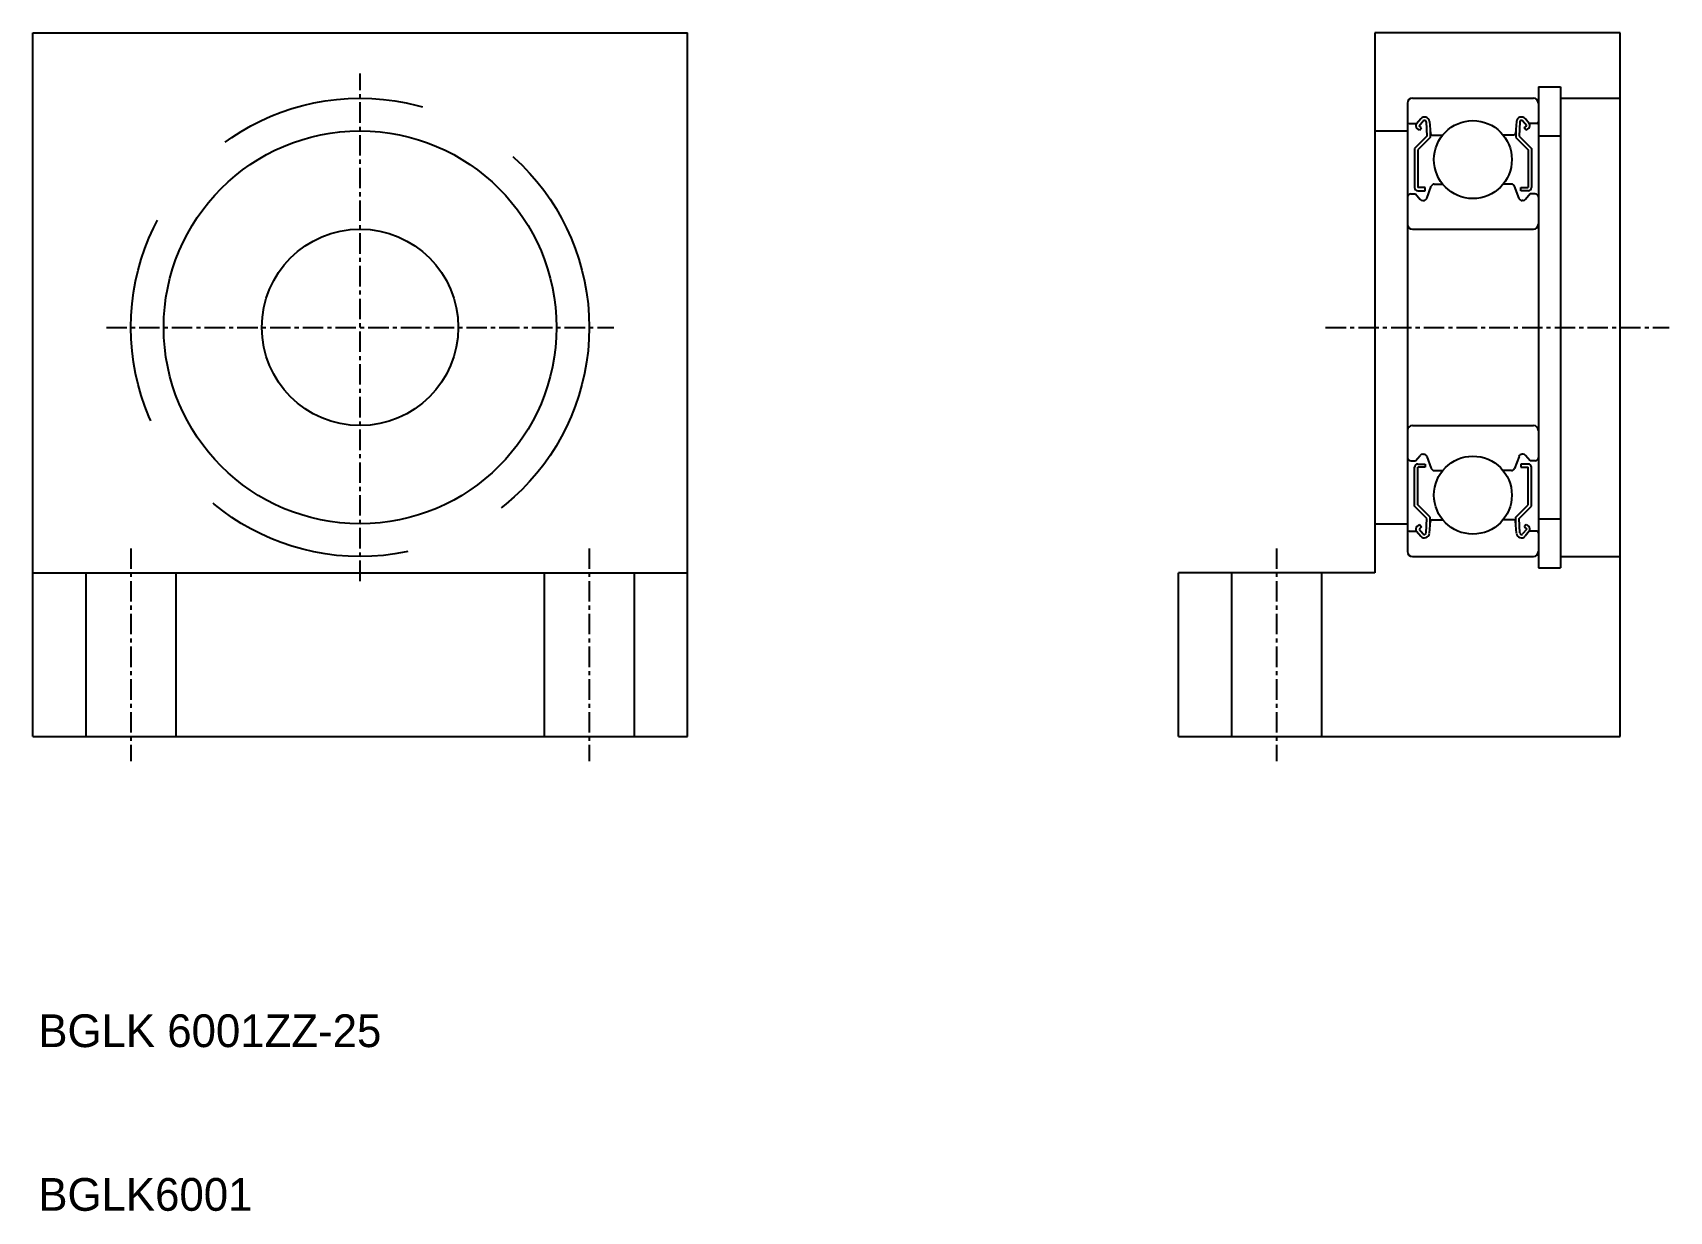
# Model space of a CAD drawing. Extents: x 94 to 194, y 53 to 125.
import ezdxf

# ---------------------------------------------------------------- set-up
doc = ezdxf.new("R2010")
doc.units = 0
doc.linetypes.add('CENTER', pattern=[2, 1.25, -0.25, 0.25, -0.25])
doc.linetypes.add('DASHED', pattern=[19.05, 12.7, -6.35])
doc.layers.get('0').update_dxf_attribs({"linetype": 'CONTINUOUS'})
doc.layers.add('CENTER', color=1, linetype='CENTER')

msp = doc.modelspace()

# ---------------------------------------------------------------- linework, layer by layer
for p, q in [((94.05, 81.69), (94.05, 124.69)), ((94.05, 124.69), (134.05, 124.69)), ((134.05, 81.69), (134.05, 124.69)), ((191.05, 124.69), (176.05, 124.69)), ((176.05, 124.69), (176.05, 91.69)), ((191.05, 81.69), (191.05, 124.69)), ((186.05, 121.39), (186.05, 91.99)), ((186.05, 121.39), (187.4, 121.39)), ((187.4, 121.39), (187.4, 91.99)), ((178.05, 120.39), (178.05, 92.99)), ((178.35, 120.69), (185.75, 120.69)), ((186.05, 120.39), (186.05, 92.99)), ((187.4, 120.69), (191.05, 120.69)), ((178.15, 119.14), (178.61, 119.14)), ((178.61, 119.14), (178.86, 119.44)), ((178.76, 119.01), (179.01, 119.31)), ((178.91, 118.88), (178.76, 119.01)), ((179.19, 119.25), (179.23, 118.37)), ((179.39, 119.27), (179.45, 118.53)), ((184.71, 119.27), (184.65, 118.53)), ((184.91, 119.25), (184.87, 118.37)), ((185.34, 119.01), (185.08, 119.31)), ((185.18, 118.88), (185.34, 119.01)), ((185.49, 119.14), (185.24, 119.44)), ((185.95, 119.14), (185.49, 119.14)), ((179.23, 118.37), (178.48, 117.62)), ((178.79, 118.73), (178.63, 118.86)), ((179.43, 118.29), (178.68, 117.54)), ((178.79, 118.73), (178.91, 118.88)), ((179.43, 118.76), (179.43, 118.29)), ((179.55, 118.44), (180.2, 118.44)), ((184.55, 118.44), (183.9, 118.44)), ((184.67, 118.76), (184.67, 118.29)), ((184.67, 118.29), (185.42, 117.54)), ((184.87, 118.37), (185.62, 117.62)), ((185.31, 118.73), (185.18, 118.88)), ((185.31, 118.73), (185.46, 118.86)), ((186.05, 118.39), (187.4, 118.39)), ((178.48, 117.62), (178.48, 115.24)), ((178.68, 117.54), (178.68, 115.24)), ((185.42, 117.54), (185.42, 115.24)), ((185.62, 117.62), (185.62, 115.24)), ((179.13, 115.24), (178.68, 115.24)), ((178.68, 115.04), (179.13, 115.04)), ((179.13, 115.04), (179.13, 115.24)), ((179.23, 114.57), (179.5, 115.31)), ((179.69, 115.44), (180.2, 115.44)), ((184.41, 115.44), (183.9, 115.44)), ((184.87, 114.57), (184.6, 115.31)), ((184.97, 115.24), (185.42, 115.24)), ((184.97, 115.04), (184.97, 115.24)), ((185.42, 115.04), (184.97, 115.04)), ((178.25, 114.84), (178.55, 114.84)), ((178.55, 114.84), (178.82, 114.51)), ((178.98, 114.44), (179.04, 114.44)), ((185.12, 114.44), (185.05, 114.44)), ((185.55, 114.84), (185.27, 114.51)), ((185.85, 114.84), (185.55, 114.84)), ((178.35, 112.69), (185.75, 112.69)), ((178.35, 100.69), (185.75, 100.69)), ((178.25, 98.54), (178.55, 98.54)), ((178.48, 95.76), (178.48, 98.14)), ((178.55, 98.54), (178.82, 98.87)), ((178.68, 98.34), (179.13, 98.34)), ((179.13, 98.14), (178.68, 98.14)), ((178.68, 95.84), (178.68, 98.14)), ((178.98, 98.94), (179.04, 98.94)), ((179.13, 98.34), (179.13, 98.14)), ((179.23, 98.81), (179.5, 98.07)), ((184.87, 98.81), (184.6, 98.07)), ((185.42, 98.34), (184.97, 98.34)), ((184.97, 98.34), (184.97, 98.14)), ((184.97, 98.14), (185.42, 98.14)), ((185.12, 98.94), (185.05, 98.94)), ((185.55, 98.54), (185.27, 98.87)), ((185.42, 95.84), (185.42, 98.14)), ((185.85, 98.54), (185.55, 98.54)), ((185.62, 95.76), (185.62, 98.14)), ((179.69, 97.94), (180.2, 97.94)), ((179.81, 97.94), (179.81, 97.94)), ((179.94, 97.94), (179.94, 97.94)), ((184.41, 97.94), (183.9, 97.94)), ((179.23, 95.01), (178.48, 95.76)), ((179.43, 95.09), (178.68, 95.84)), ((179.19, 94.13), (179.23, 95.01)), ((179.43, 94.62), (179.43, 95.09)), ((184.67, 95.09), (185.42, 95.84)), ((184.67, 94.62), (184.67, 95.09)), ((184.87, 95.01), (185.62, 95.76)), ((184.91, 94.13), (184.87, 95.01)), ((178.15, 94.24), (178.61, 94.24)), ((178.61, 94.24), (178.86, 93.94)), ((178.79, 94.65), (178.63, 94.52)), ((178.91, 94.5), (178.76, 94.37)), ((178.76, 94.37), (179.01, 94.07)), ((178.79, 94.65), (178.91, 94.5)), ((179.39, 94.11), (179.45, 94.85)), ((179.55, 94.94), (180.2, 94.94)), ((184.55, 94.94), (183.9, 94.94)), ((184.71, 94.11), (184.65, 94.85)), ((185.34, 94.37), (185.08, 94.07)), ((185.31, 94.65), (185.18, 94.5)), ((185.18, 94.5), (185.34, 94.37)), ((185.49, 94.24), (185.24, 93.94)), ((185.31, 94.65), (185.46, 94.52)), ((185.95, 94.24), (185.49, 94.24)), ((186.05, 94.99), (187.4, 94.99)), ((178.35, 92.69), (185.75, 92.69)), ((187.4, 92.69), (191.05, 92.69)), ((94.05, 91.69), (134.05, 91.69)), ((164.05, 81.69), (164.05, 91.69)), ((176.05, 91.69), (164.05, 91.69)), ((186.05, 91.99), (187.4, 91.99)), ((94.05, 81.69), (134.05, 81.69)), ((164.05, 81.69), (191.05, 81.69))]:
    msp.add_line(p, q)
at = {"color": 7, "linetype": 'CONTINUOUS'}
for p, q in [((176.05, 118.69), (178.05, 118.69)), ((176.05, 94.69), (178.05, 94.69))]:
    msp.add_line(p, q, dxfattribs=at)
at = {"color": 3, "linetype": 'DASHED'}
for p, q in [((97.3, 91.69), (97.3, 81.69)), ((102.8, 91.69), (102.8, 81.69)), ((125.3, 91.69), (125.3, 81.69)), ((130.8, 91.69), (130.8, 81.69)), ((167.3, 91.69), (167.3, 81.69)), ((172.8, 91.69), (172.8, 81.69))]:
    msp.add_line(p, q, dxfattribs=at)
msp.add_circle((114.05, 106.69), 14, dxfattribs=at)
for centre, radius in [((182.05, 116.94), 2.38), ((114.05, 106.69), 12), ((114.05, 106.69), 6), ((182.05, 96.44), 2.38)]:
    msp.add_circle(centre, radius)
for centre, radius, start, end in [((178.35, 120.39), 0.3, 90, 180), ((185.75, 120.39), 0.3, 0, 90), ((178.15, 119.24), 0.1, 180, 270), ((178.76, 119.01), 0.2, 140.002, 230.0863), ((179.09, 119.24), 0.3, 4.9968, 140.002), ((179.09, 119.24), 0.1, 2.8198, 140.0022), ((185.01, 119.24), 0.3, 39.998, 175.0032), ((185.01, 119.24), 0.1, 39.9978, 177.1802), ((185.33, 119.01), 0.2, 309.9137, 39.998), ((185.95, 119.24), 0.1, 270, 0), ((179.55, 118.54), 0.1, 184.9968, 269.9991), ((184.55, 118.54), 0.1, 270.0009, 355.0032), ((178.68, 115.24), 0.2, 180, 270), ((179.69, 115.24), 0.2, 90, 159.9916), ((184.41, 115.24), 0.2, 20.0084, 90), ((185.42, 115.24), 0.2, 270, 0), ((178.25, 114.64), 0.2, 90, 180), ((178.98, 114.64), 0.2, 219.9952, 270), ((179.04, 114.64), 0.2, 270, 339.9916), ((185.05, 114.64), 0.2, 200.0084, 270), ((185.12, 114.64), 0.2, 270, 320.0048), ((185.85, 114.64), 0.2, 0, 90), ((178.35, 112.99), 0.3, 180, 270), ((185.75, 112.99), 0.3, 270, 0), ((178.35, 100.39), 0.3, 90, 180), ((185.75, 100.39), 0.3, 0, 90), ((178.25, 98.74), 0.2, 180, 270), ((178.68, 98.14), 0.2, 90, 180), ((178.98, 98.74), 0.2, 90, 140.0048), ((179.04, 98.74), 0.2, 20.0084, 90), ((179.69, 98.14), 0.2, 200.0084, 270), ((184.41, 98.14), 0.2, 270, 339.9916), ((185.05, 98.74), 0.2, 90, 159.9916), ((185.12, 98.74), 0.2, 39.9952, 90), ((185.42, 98.14), 0.2, 0, 90), ((185.85, 98.74), 0.2, 270, 0), ((178.15, 94.14), 0.1, 90, 180), ((178.76, 94.37), 0.2, 129.9137, 219.998), ((179.09, 94.13), 0.3, 219.998, 355.0032), ((179.09, 94.13), 0.1, 219.9978, 357.1802), ((179.55, 94.84), 0.1, 90.0009, 175.0032), ((184.55, 94.84), 0.1, 4.9968, 89.9991), ((185.01, 94.13), 0.3, 184.9968, 320.002), ((185.01, 94.13), 0.1, 182.8198, 320.0022), ((185.33, 94.37), 0.2, 320.002, 50.0863), ((185.95, 94.14), 0.1, 0, 90), ((178.35, 92.99), 0.3, 180, 270), ((185.75, 92.99), 0.3, 270, 0)]:
    msp.add_arc(centre, radius, start, end)
at = {"layer": 'CENTER', "color": 1, "linetype": 'CENTER'}
for p, q in [((114.05, 91.19), (114.05, 122.19)), ((98.55, 106.69), (129.55, 106.69)), ((173.05, 106.69), (194.05, 106.69)), ((100.05, 93.19), (100.05, 80.19)), ((128.05, 93.19), (128.05, 80.19)), ((170.05, 93.19), (170.05, 80.19))]:
    msp.add_line(p, q, dxfattribs=at)

# ---------------------------------------------------------------- texts
for s, p in [('BGLK 6001ZZ-25', (94.39, 62.72)), ('BGLK6001', (94.39, 52.72))]:
    msp.add_text(s, height=2).set_placement(p)

doc.saveas('drawing.dxf')
